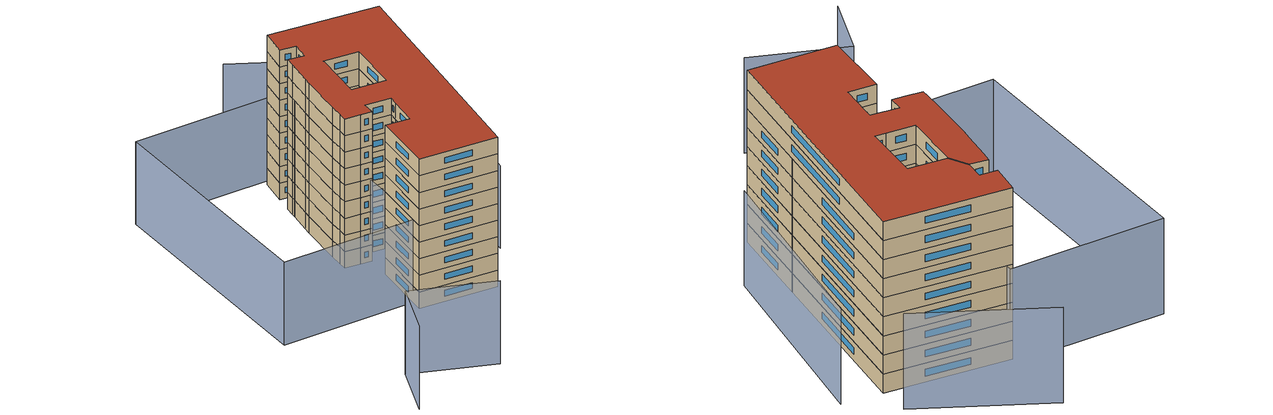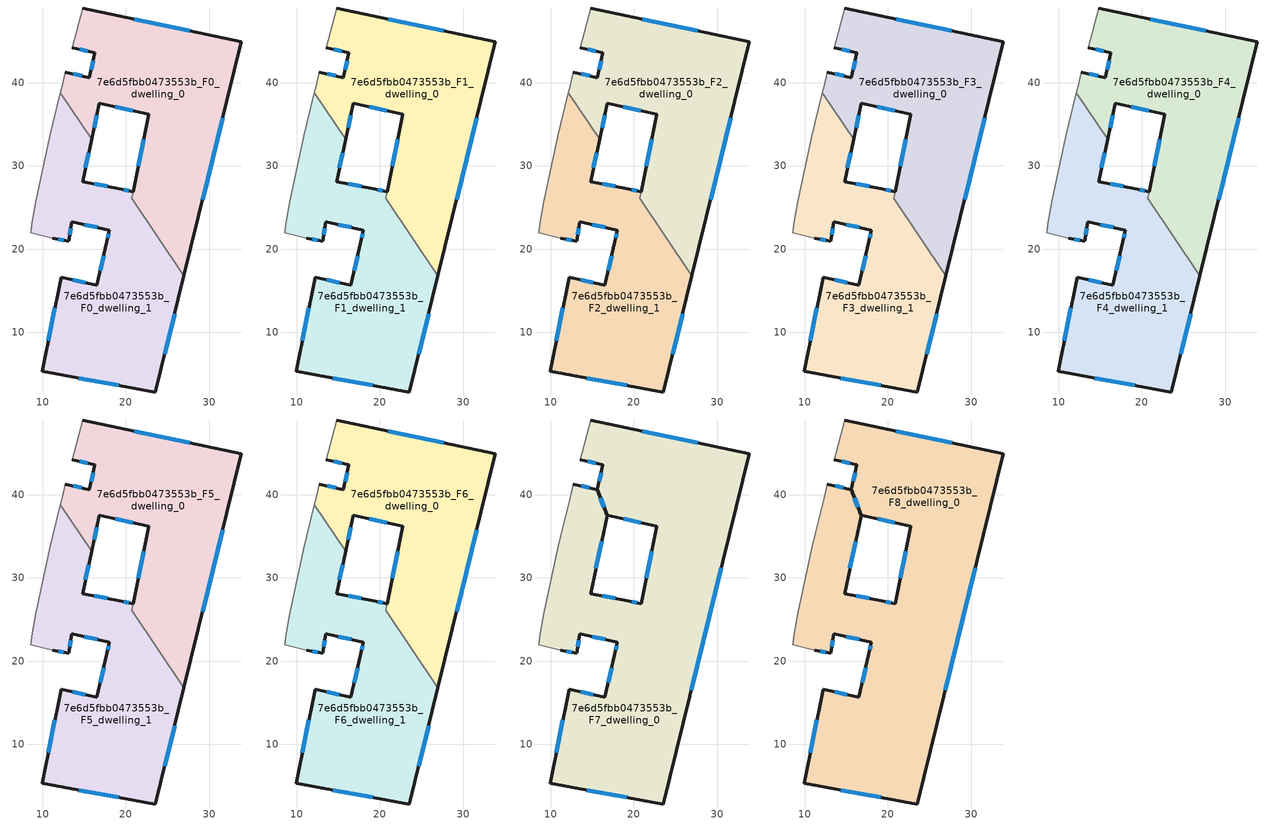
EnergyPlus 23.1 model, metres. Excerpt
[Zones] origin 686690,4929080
7e6d5fbb0473553b_F0_dwelling_0
 floor ground (EU_floor_Construction): 33.89,44.89 26.98,16.81 20.7,26.09 22.78,36.22 16.81,37.5 15.89,33.2 12.13,38.77 12.34,39.65 12.73,41.26 15.62,40.57 16.3,43.59 13.58,44.21 14.85,48.96 z0
 wall outside (EU_wall_Construction): 15.89,33.2 16.81,37.5 22.78,36.22 20.87,26.91 / 13.58,44.21 16.3,43.59 15.62,40.57 12.73,41.26 / 26.98,16.81 33.89,44.89 14.85,48.96 z0:3
 wall adiabatic (EU_wall_Construction): 12.73,41.26 12.34,39.65 12.13,38.77 / 14.85,48.96 13.58,44.21 z0:3
 wall to 7e6d5fbb0473553b_F0_dwelling_1 (EU_wall_Construction): 20.87,26.91 20.7,26.09 26.98,16.81 / 12.13,38.77 15.89,33.2 z0:3
 window (EU_Window_Construction): 18.76,37.09 20.84,36.64 / 16.19,34.6 16.51,36.1 / 14.68,40.8 13.67,41.04 / 16.08,42.61 15.85,41.56 / 14.47,44.01 15.42,43.79 / 27.7,46.22 21.05,47.64 / 29.23,25.94 31.65,35.76 / 22.16,33.2 21.49,29.94 z0.98:2.02
7e6d5fbb0473553b_F0_dwelling_1
 floor ground (EU_floor_Construction): 15.89,33.2 14.8,28.12 19.22,27.25 20.87,26.91 20.7,26.09 26.98,16.81 23.54,2.84 9.96,5.33 12.23,16.6 16.54,15.68 17.72,20.89 18.03,22.28 13.53,23.26 13.14,20.95 11.24,21.33 8.56,21.95 8.79,23.37 9.17,25.69 10.85,33.58 11.21,35.03 12.13,38.77 z0
 wall outside (EU_wall_Construction): 20.87,26.91 19.22,27.25 14.8,28.12 15.89,33.2 / 11.24,21.33 13.14,20.95 13.53,23.26 18.03,22.28 17.72,20.89 16.54,15.68 12.23,16.6 9.96,5.33 23.54,2.84 26.98,16.81 z0:3
 wall adiabatic (EU_wall_Construction): 12.13,38.77 11.21,35.03 10.85,33.58 9.17,25.69 8.79,23.37 8.56,21.95 11.24,21.33 z0:3
 window (EU_Window_Construction): 15.16,29.78 15.54,31.55 / 17.79,27.54 16.24,27.84 / 20.34,27.02 19.76,27.14 / 24.66,7.39 25.86,12.27 / 14.38,4.52 19.13,3.65 / 11.5,12.94 10.7,9 / 15.14,15.98 13.64,16.3 / 17.34,19.2 16.93,17.38 / 17.93,21.83 17.82,21.35 / 15,22.95 16.57,22.6 / 13.27,21.71 13.41,22.51 / 11.86,21.21 12.53,21.08 z0.98:2.02
7e6d5fbb0473553b_F1_dwelling_0
 floor to 7e6d5fbb0473553b_F0_dwelling_0 (EU_floor_Construction): 33.89,44.89 26.98,16.81 20.7,26.09 22.78,36.22 16.81,37.5 15.89,33.2 12.13,38.77 12.34,39.65 12.73,41.26 15.62,40.57 16.3,43.59 13.58,44.21 14.85,48.96 z3
 wall outside (EU_wall_Construction): 15.89,33.2 16.81,37.5 22.78,36.22 20.87,26.91 / 13.58,44.21 16.3,43.59 15.62,40.57 12.73,41.26 / 26.98,16.81 33.89,44.89 14.85,48.96 z3:6
 wall adiabatic (EU_wall_Construction): 12.73,41.26 12.34,39.65 12.13,38.77 / 14.85,48.96 13.58,44.21 z3:6
 wall to 7e6d5fbb0473553b_F1_dwelling_1 (EU_wall_Construction): 20.87,26.91 20.7,26.09 26.98,16.81 / 12.13,38.77 15.89,33.2 z3:6
 window (EU_Window_Construction): 18.76,37.09 20.84,36.64 / 16.19,34.6 16.51,36.1 / 14.68,40.8 13.67,41.04 / 16.08,42.61 15.85,41.56 / 14.47,44.01 15.42,43.79 / 27.7,46.22 21.05,47.64 / 29.23,25.94 31.65,35.76 / 22.16,33.2 21.49,29.94 z3.98:5.02
7e6d5fbb0473553b_F1_dwelling_1
 floor to 7e6d5fbb0473553b_F0_dwelling_1 (EU_floor_Construction): 15.89,33.2 14.8,28.12 19.22,27.25 20.87,26.91 20.7,26.09 26.98,16.81 23.54,2.84 9.96,5.33 12.23,16.6 16.54,15.68 17.72,20.89 18.03,22.28 13.53,23.26 13.14,20.95 11.24,21.33 8.56,21.95 8.79,23.37 9.17,25.69 10.85,33.58 11.21,35.03 12.13,38.77 z3
 wall outside (EU_wall_Construction): 20.87,26.91 19.22,27.25 14.8,28.12 15.89,33.2 / 11.24,21.33 13.14,20.95 13.53,23.26 18.03,22.28 17.72,20.89 16.54,15.68 12.23,16.6 9.96,5.33 23.54,2.84 26.98,16.81 z3:6
 wall adiabatic (EU_wall_Construction): 12.13,38.77 11.21,35.03 10.85,33.58 9.17,25.69 8.79,23.37 8.56,21.95 11.24,21.33 z3:6
 window (EU_Window_Construction): 15.16,29.78 15.54,31.55 / 17.79,27.54 16.24,27.84 / 20.34,27.02 19.76,27.14 / 24.66,7.39 25.86,12.27 / 14.38,4.52 19.13,3.65 / 11.5,12.94 10.7,9 / 15.14,15.98 13.64,16.3 / 17.34,19.2 16.93,17.38 / 17.93,21.83 17.82,21.35 / 15,22.95 16.57,22.6 / 13.27,21.71 13.41,22.51 / 11.86,21.21 12.53,21.08 z3.98:5.02
7e6d5fbb0473553b_F2_dwelling_0
 floor to 7e6d5fbb0473553b_F1_dwelling_0 (EU_floor_Construction): 33.89,44.89 26.98,16.81 20.7,26.09 22.78,36.22 16.81,37.5 15.89,33.2 12.13,38.77 12.34,39.65 12.73,41.26 15.62,40.57 16.3,43.59 13.58,44.21 14.85,48.96 z6
 wall outside (EU_wall_Construction): 15.89,33.2 16.81,37.5 22.78,36.22 20.87,26.91 / 13.58,44.21 16.3,43.59 15.62,40.57 12.73,41.26 / 26.98,16.81 33.89,44.89 14.85,48.96 z6:9
 wall adiabatic (EU_wall_Construction): 12.73,41.26 12.34,39.65 12.13,38.77 / 14.85,48.96 13.58,44.21 z6:9
 wall to 7e6d5fbb0473553b_F2_dwelling_1 (EU_wall_Construction): 20.87,26.91 20.7,26.09 26.98,16.81 / 12.13,38.77 15.89,33.2 z6:9
 window (EU_Window_Construction): 18.76,37.09 20.84,36.64 / 16.19,34.6 16.51,36.1 / 14.68,40.8 13.67,41.04 / 16.08,42.61 15.85,41.56 / 14.47,44.01 15.42,43.79 / 27.7,46.22 21.05,47.64 / 29.23,25.94 31.65,35.76 / 22.16,33.2 21.49,29.94 z6.98:8.02
7e6d5fbb0473553b_F2_dwelling_1
 floor to 7e6d5fbb0473553b_F1_dwelling_1 (EU_floor_Construction): 15.89,33.2 14.8,28.12 19.22,27.25 20.87,26.91 20.7,26.09 26.98,16.81 23.54,2.84 9.96,5.33 12.23,16.6 16.54,15.68 17.72,20.89 18.03,22.28 13.53,23.26 13.14,20.95 11.24,21.33 8.56,21.95 8.79,23.37 9.17,25.69 10.85,33.58 11.21,35.03 12.13,38.77 z6
 wall outside (EU_wall_Construction): 20.87,26.91 19.22,27.25 14.8,28.12 15.89,33.2 / 11.24,21.33 13.14,20.95 13.53,23.26 18.03,22.28 17.72,20.89 16.54,15.68 12.23,16.6 9.96,5.33 23.54,2.84 26.98,16.81 z6:9
 wall adiabatic (EU_wall_Construction): 12.13,38.77 11.21,35.03 10.85,33.58 9.17,25.69 8.79,23.37 8.56,21.95 11.24,21.33 z6:9
 window (EU_Window_Construction): 15.16,29.78 15.54,31.55 / 17.79,27.54 16.24,27.84 / 20.34,27.02 19.76,27.14 / 24.66,7.39 25.86,12.27 / 14.38,4.52 19.13,3.65 / 11.5,12.94 10.7,9 / 15.14,15.98 13.64,16.3 / 17.34,19.2 16.93,17.38 / 17.93,21.83 17.82,21.35 / 15,22.95 16.57,22.6 / 13.27,21.71 13.41,22.51 / 11.86,21.21 12.53,21.08 z6.98:8.02
7e6d5fbb0473553b_F3_dwelling_0
 floor to 7e6d5fbb0473553b_F2_dwelling_0 (EU_floor_Construction): 33.89,44.89 26.98,16.81 20.7,26.09 22.78,36.22 16.81,37.5 15.89,33.2 12.13,38.77 12.34,39.65 12.73,41.26 15.62,40.57 16.3,43.59 13.58,44.21 14.85,48.96 z9
 wall outside (EU_wall_Construction): 15.89,33.2 16.81,37.5 22.78,36.22 20.87,26.91 / 13.58,44.21 16.3,43.59 15.62,40.57 12.73,41.26 / 26.98,16.81 33.89,44.89 14.85,48.96 z9:12
 wall adiabatic (EU_wall_Construction): 12.73,41.26 12.34,39.65 12.13,38.77 / 14.85,48.96 13.58,44.21 z9:12
 wall to 7e6d5fbb0473553b_F3_dwelling_1 (EU_wall_Construction): 20.87,26.91 20.7,26.09 26.98,16.81 / 12.13,38.77 15.89,33.2 z9:12
 window (EU_Window_Construction): 18.76,37.09 20.84,36.64 / 16.19,34.6 16.51,36.1 / 14.68,40.8 13.67,41.04 / 16.08,42.61 15.85,41.56 / 14.47,44.01 15.42,43.79 / 27.7,46.22 21.05,47.64 / 29.23,25.94 31.65,35.76 / 22.16,33.2 21.49,29.94 z9.98:11.02
7e6d5fbb0473553b_F3_dwelling_1
 floor to 7e6d5fbb0473553b_F2_dwelling_1 (EU_floor_Construction): 15.89,33.2 14.8,28.12 19.22,27.25 20.87,26.91 20.7,26.09 26.98,16.81 23.54,2.84 9.96,5.33 12.23,16.6 16.54,15.68 17.72,20.89 18.03,22.28 13.53,23.26 13.14,20.95 11.24,21.33 8.56,21.95 8.79,23.37 9.17,25.69 10.85,33.58 11.21,35.03 12.13,38.77 z9
 wall outside (EU_wall_Construction): 20.87,26.91 19.22,27.25 14.8,28.12 15.89,33.2 / 11.24,21.33 13.14,20.95 13.53,23.26 18.03,22.28 17.72,20.89 16.54,15.68 12.23,16.6 9.96,5.33 23.54,2.84 26.98,16.81 z9:12
 wall adiabatic (EU_wall_Construction): 12.13,38.77 11.21,35.03 10.85,33.58 9.17,25.69 8.79,23.37 8.56,21.95 11.24,21.33 z9:12
 window (EU_Window_Construction): 15.16,29.78 15.54,31.55 / 17.79,27.54 16.24,27.84 / 20.34,27.02 19.76,27.14 / 24.66,7.39 25.86,12.27 / 14.38,4.52 19.13,3.65 / 11.5,12.94 10.7,9 / 15.14,15.98 13.64,16.3 / 17.34,19.2 16.93,17.38 / 17.93,21.83 17.82,21.35 / 15,22.95 16.57,22.6 / 13.27,21.71 13.41,22.51 / 11.86,21.21 12.53,21.08 z9.98:11.02
7e6d5fbb0473553b_F4_dwelling_0
 floor to 7e6d5fbb0473553b_F3_dwelling_0 (EU_floor_Construction): 33.89,44.89 26.98,16.81 20.7,26.09 22.78,36.22 16.81,37.5 15.89,33.2 12.13,38.77 12.34,39.65 12.73,41.26 15.62,40.57 16.3,43.59 13.58,44.21 14.85,48.96 z12
 wall outside (EU_wall_Construction): 15.89,33.2 16.81,37.5 22.78,36.22 20.87,26.91 / 13.58,44.21 16.3,43.59 15.62,40.57 12.73,41.26 / 26.98,16.81 33.89,44.89 14.85,48.96 z12:15
 wall adiabatic (EU_wall_Construction): 12.73,41.26 12.34,39.65 12.13,38.77 / 14.85,48.96 13.58,44.21 z12:15
 wall to 7e6d5fbb0473553b_F4_dwelling_1 (EU_wall_Construction): 20.87,26.91 20.7,26.09 26.98,16.81 / 12.13,38.77 15.89,33.2 z12:15
 window (EU_Window_Construction): 18.76,37.09 20.84,36.64 / 16.19,34.6 16.51,36.1 / 14.68,40.8 13.67,41.04 / 16.08,42.61 15.85,41.56 / 14.47,44.01 15.42,43.79 / 27.7,46.22 21.05,47.64 / 29.23,25.94 31.65,35.76 / 22.16,33.2 21.49,29.94 z12.98:14.02
7e6d5fbb0473553b_F4_dwelling_1
 floor to 7e6d5fbb0473553b_F3_dwelling_1 (EU_floor_Construction): 15.89,33.2 14.8,28.12 19.22,27.25 20.87,26.91 20.7,26.09 26.98,16.81 23.54,2.84 9.96,5.33 12.23,16.6 16.54,15.68 17.72,20.89 18.03,22.28 13.53,23.26 13.14,20.95 11.24,21.33 8.56,21.95 8.79,23.37 9.17,25.69 10.85,33.58 11.21,35.03 12.13,38.77 z12
 wall outside (EU_wall_Construction): 20.87,26.91 19.22,27.25 14.8,28.12 15.89,33.2 / 11.24,21.33 13.14,20.95 13.53,23.26 18.03,22.28 17.72,20.89 16.54,15.68 12.23,16.6 9.96,5.33 23.54,2.84 26.98,16.81 z12:15
 wall adiabatic (EU_wall_Construction): 12.13,38.77 11.21,35.03 10.85,33.58 9.17,25.69 8.79,23.37 8.56,21.95 11.24,21.33 z12:15
 window (EU_Window_Construction): 15.16,29.78 15.54,31.55 / 17.79,27.54 16.24,27.84 / 20.34,27.02 19.76,27.14 / 24.66,7.39 25.86,12.27 / 14.38,4.52 19.13,3.65 / 11.5,12.94 10.7,9 / 15.14,15.98 13.64,16.3 / 17.34,19.2 16.93,17.38 / 17.93,21.83 17.82,21.35 / 15,22.95 16.57,22.6 / 13.27,21.71 13.41,22.51 / 11.86,21.21 12.53,21.08 z12.98:14.02
7e6d5fbb0473553b_F5_dwelling_0
 floor to 7e6d5fbb0473553b_F4_dwelling_0 (EU_floor_Construction): 33.89,44.89 26.98,16.81 20.7,26.09 22.78,36.22 16.81,37.5 15.89,33.2 12.13,38.77 12.34,39.65 12.73,41.26 15.62,40.57 16.3,43.59 13.58,44.21 14.85,48.96 z15
 wall outside (EU_wall_Construction): 15.89,33.2 16.81,37.5 22.78,36.22 20.87,26.91 / 13.58,44.21 16.3,43.59 15.62,40.57 12.73,41.26 / 26.98,16.81 33.89,44.89 14.85,48.96 z15:18
 wall adiabatic (EU_wall_Construction): 12.73,41.26 12.34,39.65 12.13,38.77 / 14.85,48.96 13.58,44.21 z15:18
 wall to 7e6d5fbb0473553b_F5_dwelling_1 (EU_wall_Construction): 20.87,26.91 20.7,26.09 26.98,16.81 / 12.13,38.77 15.89,33.2 z15:18
 window (EU_Window_Construction): 18.76,37.09 20.84,36.64 / 16.19,34.6 16.51,36.1 / 14.68,40.8 13.67,41.04 / 16.08,42.61 15.85,41.56 / 14.47,44.01 15.42,43.79 / 27.7,46.22 21.05,47.64 / 29.23,25.94 31.65,35.76 / 22.16,33.2 21.49,29.94 z15.98:17.02
7e6d5fbb0473553b_F5_dwelling_1
 floor to 7e6d5fbb0473553b_F4_dwelling_1 (EU_floor_Construction): 15.89,33.2 14.8,28.12 19.22,27.25 20.87,26.91 20.7,26.09 26.98,16.81 23.54,2.84 9.96,5.33 12.23,16.6 16.54,15.68 17.72,20.89 18.03,22.28 13.53,23.26 13.14,20.95 11.24,21.33 8.56,21.95 8.79,23.37 9.17,25.69 10.85,33.58 11.21,35.03 12.13,38.77 z15
 wall outside (EU_wall_Construction): 20.87,26.91 19.22,27.25 14.8,28.12 15.89,33.2 / 11.24,21.33 13.14,20.95 13.53,23.26 18.03,22.28 17.72,20.89 16.54,15.68 12.23,16.6 9.96,5.33 23.54,2.84 26.98,16.81 z15:18
 wall adiabatic (EU_wall_Construction): 12.13,38.77 11.21,35.03 10.85,33.58 9.17,25.69 8.79,23.37 8.56,21.95 11.24,21.33 z15:18
 window (EU_Window_Construction): 15.16,29.78 15.54,31.55 / 17.79,27.54 16.24,27.84 / 20.34,27.02 19.76,27.14 / 24.66,7.39 25.86,12.27 / 14.38,4.52 19.13,3.65 / 11.5,12.94 10.7,9 / 15.14,15.98 13.64,16.3 / 17.34,19.2 16.93,17.38 / 17.93,21.83 17.82,21.35 / 15,22.95 16.57,22.6 / 13.27,21.71 13.41,22.51 / 11.86,21.21 12.53,21.08 z15.98:17.02
7e6d5fbb0473553b_F6_dwelling_0
 floor to 7e6d5fbb0473553b_F5_dwelling_0 (EU_floor_Construction): 33.89,44.89 26.98,16.81 20.7,26.09 22.78,36.22 16.81,37.5 15.89,33.2 12.13,38.77 12.34,39.65 12.73,41.26 15.62,40.57 16.3,43.59 13.58,44.21 14.85,48.96 z18
 wall outside (EU_wall_Construction): 15.89,33.2 16.81,37.5 22.78,36.22 20.87,26.91 / 13.58,44.21 16.3,43.59 15.62,40.57 12.73,41.26 / 26.98,16.81 33.89,44.89 14.85,48.96 z18:21
 wall adiabatic (EU_wall_Construction): 12.73,41.26 12.34,39.65 12.13,38.77 / 14.85,48.96 13.58,44.21 z18:21
 wall to 7e6d5fbb0473553b_F6_dwelling_1 (EU_wall_Construction): 20.87,26.91 20.7,26.09 26.98,16.81 / 12.13,38.77 15.89,33.2 z18:21
 window (EU_Window_Construction): 18.76,37.09 20.84,36.64 / 16.19,34.6 16.51,36.1 / 14.68,40.8 13.67,41.04 / 16.08,42.61 15.85,41.56 / 14.47,44.01 15.42,43.79 / 27.7,46.22 21.05,47.64 / 29.23,25.94 31.65,35.76 / 22.16,33.2 21.49,29.94 z18.98:20.02
 roof outside (EU_roof_Construction): 16.8,37.44 16.81,37.5 16.83,37.5 15.63,40.62 15.62,40.57 15.6,40.58 z21
7e6d5fbb0473553b_F6_dwelling_1
 floor to 7e6d5fbb0473553b_F5_dwelling_1 (EU_floor_Construction): 15.89,33.2 14.8,28.12 19.22,27.25 20.87,26.91 20.7,26.09 26.98,16.81 23.54,2.84 9.96,5.33 12.23,16.6 16.54,15.68 17.72,20.89 18.03,22.28 13.53,23.26 13.14,20.95 11.24,21.33 8.56,21.95 8.79,23.37 9.17,25.69 10.85,33.58 11.21,35.03 12.13,38.77 z18
 wall outside (EU_wall_Construction): 20.87,26.91 19.22,27.25 14.8,28.12 15.89,33.2 / 11.24,21.33 13.14,20.95 13.53,23.26 18.03,22.28 17.72,20.89 16.54,15.68 12.23,16.6 9.96,5.33 23.54,2.84 26.98,16.81 z18:21
 wall adiabatic (EU_wall_Construction): 12.13,38.77 11.21,35.03 10.85,33.58 9.17,25.69 8.79,23.37 8.56,21.95 11.24,21.33 z18:21
 window (EU_Window_Construction): 15.16,29.78 15.54,31.55 / 17.79,27.54 16.24,27.84 / 20.34,27.02 19.76,27.14 / 24.66,7.39 25.86,12.27 / 14.38,4.52 19.13,3.65 / 11.5,12.94 10.7,9 / 15.14,15.98 13.64,16.3 / 17.34,19.2 16.93,17.38 / 17.93,21.83 17.82,21.35 / 15,22.95 16.57,22.6 / 13.27,21.71 13.41,22.51 / 11.86,21.21 12.53,21.08 z18.98:20.02
7e6d5fbb0473553b_F7_dwelling_0
 floor to 7e6d5fbb0473553b_F6_dwelling_0 (EU_floor_Construction): 33.89,44.89 26.98,16.81 20.7,26.09 22.78,36.22 16.83,37.5 15.63,40.62 16.3,43.59 13.58,44.21 14.85,48.96 z21; 15.6,40.58 16.8,37.44 15.89,33.2 12.13,38.77 12.34,39.65 12.73,41.26 z21
 floor to 7e6d5fbb0473553b_F6_dwelling_1 (EU_floor_Construction): 15.89,33.2 14.8,28.12 19.22,27.25 20.87,26.91 20.7,26.09 26.98,16.81 23.54,2.84 9.96,5.33 12.23,16.6 16.54,15.68 17.72,20.89 18.03,22.28 13.53,23.26 13.14,20.95 11.24,21.33 8.56,21.95 8.79,23.37 9.17,25.69 10.85,33.58 11.21,35.03 12.13,38.77 z21
 wall outside (EU_wall_Construction): 11.24,21.33 13.14,20.95 13.53,23.26 18.03,22.28 17.72,20.89 16.54,15.68 12.23,16.6 9.96,5.33 23.54,2.84 33.89,44.89 14.85,48.96 / 16.83,37.5 22.78,36.22 20.87,26.91 19.22,27.25 14.8,28.12 16.8,37.44 15.59,40.58 12.73,41.26 / 16.83,37.5 15.63,40.62 / 13.58,44.21 16.3,43.59 15.63,40.62 z21:24
 wall adiabatic (EU_wall_Construction): 12.73,41.26 12.34,39.65 11.21,35.03 10.85,33.58 9.17,25.69 8.79,23.37 8.56,21.95 11.24,21.33 / 14.85,48.96 13.58,44.21 z21:24
 window (EU_Window_Construction): 11.86,21.21 12.53,21.08 / 14.66,40.8 13.66,41.04 / 16.41,38.46 15.99,39.56 / 15.45,31.15 16.15,34.41 / 17.79,27.54 16.24,27.84 / 20.34,27.02 19.76,27.14 / 22.16,33.2 21.49,29.94 / 18.77,37.08 20.85,36.64 / 16.44,38.51 16.02,39.6 / 16.09,42.63 15.85,41.58 / 14.47,44.01 15.42,43.79 / 27.7,46.22 21.05,47.64 / 26.91,16.52 30.53,31.22 / 14.38,4.52 19.13,3.65 / 11.5,12.94 10.7,9 / 15.14,15.98 13.64,16.3 / 17.34,19.2 16.93,17.38 / 17.93,21.83 17.82,21.35 / 15,22.95 16.57,22.6 / 13.27,21.71 13.41,22.51 z21.98:23.02
7e6d5fbb0473553b_F8_dwelling_0
 floor to 7e6d5fbb0473553b_F7_dwelling_0 (EU_floor_Construction): 33.89,44.89 23.54,2.84 9.96,5.33 12.23,16.6 16.54,15.68 17.72,20.89 18.03,22.28 13.53,23.26 13.14,20.95 11.24,21.33 8.56,21.95 8.79,23.37 9.17,25.69 10.85,33.58 11.21,35.03 12.34,39.65 12.73,41.26 15.59,40.58 16.8,37.44 14.8,28.12 19.22,27.25 20.87,26.91 22.78,36.22 16.83,37.5 15.63,40.62 16.3,43.59 13.58,44.21 14.85,48.96 z24
 wall outside (EU_wall_Construction): 11.24,21.33 13.14,20.95 13.53,23.26 18.03,22.28 17.72,20.89 16.54,15.68 12.23,16.6 9.96,5.33 23.54,2.84 33.89,44.89 14.85,48.96 / 16.83,37.5 22.78,36.22 20.87,26.91 19.22,27.25 14.8,28.12 16.8,37.44 15.59,40.58 12.73,41.26 / 16.83,37.5 15.63,40.62 / 13.58,44.21 16.3,43.59 15.63,40.62 z24:27
 wall adiabatic (EU_wall_Construction): 12.73,41.26 12.34,39.65 11.21,35.03 10.85,33.58 9.17,25.69 8.79,23.37 8.56,21.95 11.24,21.33 / 14.85,48.96 13.58,44.21 z24:27
 window (EU_Window_Construction): 11.86,21.21 12.53,21.08 / 14.66,40.8 13.66,41.04 / 16.41,38.46 15.99,39.56 / 15.45,31.15 16.15,34.41 / 17.79,27.54 16.24,27.84 / 20.34,27.02 19.76,27.14 / 22.16,33.2 21.49,29.94 / 18.77,37.08 20.85,36.64 / 16.44,38.51 16.02,39.6 / 16.09,42.63 15.85,41.58 / 14.47,44.01 15.42,43.79 / 27.7,46.22 21.05,47.64 / 26.91,16.52 30.53,31.22 / 14.38,4.52 19.13,3.65 / 11.5,12.94 10.7,9 / 15.14,15.98 13.64,16.3 / 17.34,19.2 16.93,17.38 / 17.93,21.83 17.82,21.35 / 15,22.95 16.57,22.6 / 13.27,21.71 13.41,22.51 z24.98:26.02
 roof outside (EU_roof_Construction): 23.54,2.84 33.89,44.89 14.85,48.96 13.58,44.21 16.3,43.59 15.63,40.62 16.83,37.5 22.78,36.22 20.87,26.91 19.22,27.25 14.8,28.12 16.8,37.44 15.59,40.58 12.73,41.26 12.34,39.65 11.21,35.03 10.85,33.58 9.17,25.69 8.79,23.37 8.56,21.95 11.24,21.33 13.14,20.95 13.53,23.26 18.03,22.28 17.72,20.89 16.54,15.68 12.23,16.6 9.96,5.33 z27
shading: 34.33,49.8 16.61,61.98 / -8.88,-17.99 -4.03,-8.52 / -4.03,-8.52 9.38,-15.38 / 30.99,11.46 40.13,43.52 / -8.46,52.46 15.92,49.75 / 15.92,49.75 11.2,7.28 / 11.2,7.28 -13.18,9.99 / -13.18,9.99 -8.46,52.46 z0:15
[Building]
EU S2 Campaign: North Axis=0; Terrain=City; Solar Distribution=FullExterior
[Site:Location]
Bologna: Latitude=44.5; Longitude=11.25; Time Zone=1; Elevation=37
[SizingPeriod:WeatherFileDays]
AnnualSizingPeriod: Begin Month=1; Begin Day of Month=1; End Month=12; End Day of Month=31; Day of Week for Start Day=Monday; Use Weather File Daylight Saving Period=No; Use Weather File Rain and Snow Indicators=No
[MATERIAL]
EU_InternalMass_Material: Roughness=MediumRough; Thickness=0.1; Conductivity=1; Density=1800; Specific Heat=900; Thermal Absorptance=0.9; Solar Absorptance=0.7; Visible Absorptance=0.7
[MATERIAL:NOMASS] Roughness=MediumRough; Thermal Absorptance=0.9; Solar Absorptance=0.7; Visible Absorptance=0.7
Name | Thermal Resistance
EU_wall_NoMass | 0.905828
EU_roof_NoMass | 0.37593
EU_floor_NoMass | 0.67114
[WINDOWMATERIAL:SIMPLEGLAZINGSYSTEM]
EU_Window_SimpleGlazing: UFactor=4.52486; Solar Heat Gain Coefficient=0.85; Visible Transmittance=0.85
[CONSTRUCTION]
EU_wall_Construction: EU_wall_NoMass
EU_roof_Construction: EU_roof_NoMass
EU_floor_Construction: EU_floor_NoMass
EU_InternalMass_Construction: EU_InternalMass_Material
EU_Window_Construction: EU_Window_SimpleGlazing
[ZONE] Type=1; Multiplier=1; Ceiling Height=autocalculate; Floor Area=autocalculate; Part of Total Floor Area=Yes
Name | Volume
7e6d5fbb0473553b_F0_dwelling_0 | 999.469
7e6d5fbb0473553b_F1_dwelling_0; 7e6d5fbb0473553b_F2_dwelling_0; 7e6d5fbb0473553b_F3_dwelling_0; 7e6d5fbb0473553b_F4_dwelling_0; 7e6d5fbb0473553b_F5_dwelling_0; 7e6d5fbb0473553b_F6_dwelling_0 | 999.471
7e6d5fbb0473553b_F7_dwelling_0 | 2000.59
7e6d5fbb0473553b_F8_dwelling_0 | 2000.6
7e6d5fbb0473553b_F0_dwelling_1; 7e6d5fbb0473553b_F1_dwelling_1; 7e6d5fbb0473553b_F2_dwelling_1; 7e6d5fbb0473553b_F3_dwelling_1; 7e6d5fbb0473553b_F4_dwelling_1; 7e6d5fbb0473553b_F5_dwelling_1; 7e6d5fbb0473553b_F6_dwelling_1 | 1001.62
[INTERNALMASS] Construction=EU_InternalMass_Construction
Name | Zone or ZoneList | Surface Area
7e6d5fbb0473553b_F0_dwelling_0_EU_InternalMass | 7e6d5fbb0473553b_F0_dwelling_0 | 333.152
7e6d5fbb0473553b_F0_dwelling_1_EU_InternalMass | 7e6d5fbb0473553b_F0_dwelling_1 | 333.874
7e6d5fbb0473553b_F1_dwelling_0_EU_InternalMass | 7e6d5fbb0473553b_F1_dwelling_0 | 333.152
7e6d5fbb0473553b_F1_dwelling_1_EU_InternalMass | 7e6d5fbb0473553b_F1_dwelling_1 | 333.874
7e6d5fbb0473553b_F2_dwelling_0_EU_InternalMass | 7e6d5fbb0473553b_F2_dwelling_0 | 333.152
7e6d5fbb0473553b_F2_dwelling_1_EU_InternalMass | 7e6d5fbb0473553b_F2_dwelling_1 | 333.874
7e6d5fbb0473553b_F3_dwelling_0_EU_InternalMass | 7e6d5fbb0473553b_F3_dwelling_0 | 333.152
7e6d5fbb0473553b_F3_dwelling_1_EU_InternalMass | 7e6d5fbb0473553b_F3_dwelling_1 | 333.874
7e6d5fbb0473553b_F4_dwelling_0_EU_InternalMass | 7e6d5fbb0473553b_F4_dwelling_0 | 333.152
7e6d5fbb0473553b_F4_dwelling_1_EU_InternalMass | 7e6d5fbb0473553b_F4_dwelling_1 | 333.874
7e6d5fbb0473553b_F5_dwelling_0_EU_InternalMass | 7e6d5fbb0473553b_F5_dwelling_0 | 333.152
7e6d5fbb0473553b_F5_dwelling_1_EU_InternalMass | 7e6d5fbb0473553b_F5_dwelling_1 | 333.874
7e6d5fbb0473553b_F6_dwelling_0_EU_InternalMass | 7e6d5fbb0473553b_F6_dwelling_0 | 333.152
7e6d5fbb0473553b_F6_dwelling_1_EU_InternalMass | 7e6d5fbb0473553b_F6_dwelling_1 | 333.874
7e6d5fbb0473553b_F7_dwelling_0_EU_InternalMass | 7e6d5fbb0473553b_F7_dwelling_0 | 666.863
7e6d5fbb0473553b_F8_dwelling_0_EU_InternalMass | 7e6d5fbb0473553b_F8_dwelling_0 | 666.863
[OTHEREQUIPMENT] Fuel Type=Electricity; Design Level Calculation Method=Watts/Area; Power per Zone Floor Area=1; Fraction Latent=0; Fraction Radiant=0; Fraction Lost=0; Carbon Dioxide Generation Rate=0; EndUse Subcategory=EU_Step8_InternalGains
Name | Zone or ZoneList or Space or SpaceList | Schedule
EU_Step8_InternalGain_7e6d5fbb0473553b_F0_dwelling_0_f000 | 7e6d5fbb0473553b_F0_dwelling_0 | EU_Step8_GainSchedule_7e6d5fbb0473553b_F0_dwelling_0_f000
EU_Step8_InternalGain_7e6d5fbb0473553b_F0_dwelling_1_f000 | 7e6d5fbb0473553b_F0_dwelling_1 | EU_Step8_GainSchedule_7e6d5fbb0473553b_F0_dwelling_1_f000
EU_Step8_InternalGain_7e6d5fbb0473553b_F1_dwelling_0_f000 | 7e6d5fbb0473553b_F1_dwelling_0 | EU_Step8_GainSchedule_7e6d5fbb0473553b_F1_dwelling_0_f000
EU_Step8_InternalGain_7e6d5fbb0473553b_F1_dwelling_1_f000 | 7e6d5fbb0473553b_F1_dwelling_1 | EU_Step8_GainSchedule_7e6d5fbb0473553b_F1_dwelling_1_f000
EU_Step8_InternalGain_7e6d5fbb0473553b_F2_dwelling_0_f000 | 7e6d5fbb0473553b_F2_dwelling_0 | EU_Step8_GainSchedule_7e6d5fbb0473553b_F2_dwelling_0_f000
EU_Step8_InternalGain_7e6d5fbb0473553b_F2_dwelling_1_f000 | 7e6d5fbb0473553b_F2_dwelling_1 | EU_Step8_GainSchedule_7e6d5fbb0473553b_F2_dwelling_1_f000
EU_Step8_InternalGain_7e6d5fbb0473553b_F3_dwelling_0_f000 | 7e6d5fbb0473553b_F3_dwelling_0 | EU_Step8_GainSchedule_7e6d5fbb0473553b_F3_dwelling_0_f000
EU_Step8_InternalGain_7e6d5fbb0473553b_F3_dwelling_1_f000 | 7e6d5fbb0473553b_F3_dwelling_1 | EU_Step8_GainSchedule_7e6d5fbb0473553b_F3_dwelling_1_f000
EU_Step8_InternalGain_7e6d5fbb0473553b_F4_dwelling_0_f000 | 7e6d5fbb0473553b_F4_dwelling_0 | EU_Step8_GainSchedule_7e6d5fbb0473553b_F4_dwelling_0_f000
EU_Step8_InternalGain_7e6d5fbb0473553b_F4_dwelling_1_f000 | 7e6d5fbb0473553b_F4_dwelling_1 | EU_Step8_GainSchedule_7e6d5fbb0473553b_F4_dwelling_1_f000
EU_Step8_InternalGain_7e6d5fbb0473553b_F5_dwelling_0_f000 | 7e6d5fbb0473553b_F5_dwelling_0 | EU_Step8_GainSchedule_7e6d5fbb0473553b_F5_dwelling_0_f000
EU_Step8_InternalGain_7e6d5fbb0473553b_F5_dwelling_1_f000 | 7e6d5fbb0473553b_F5_dwelling_1 | EU_Step8_GainSchedule_7e6d5fbb0473553b_F5_dwelling_1_f000
EU_Step8_InternalGain_7e6d5fbb0473553b_F6_dwelling_0_f000 | 7e6d5fbb0473553b_F6_dwelling_0 | EU_Step8_GainSchedule_7e6d5fbb0473553b_F6_dwelling_0_f000
EU_Step8_InternalGain_7e6d5fbb0473553b_F6_dwelling_1_f000 | 7e6d5fbb0473553b_F6_dwelling_1 | EU_Step8_GainSchedule_7e6d5fbb0473553b_F6_dwelling_1_f000
EU_Step8_InternalGain_7e6d5fbb0473553b_F7_dwelling_0_f000 | 7e6d5fbb0473553b_F7_dwelling_0 | EU_Step8_GainSchedule_7e6d5fbb0473553b_F7_dwelling_0_f000
EU_Step8_InternalGain_7e6d5fbb0473553b_F8_dwelling_0_f000 | 7e6d5fbb0473553b_F8_dwelling_0 | EU_Step8_GainSchedule_7e6d5fbb0473553b_F8_dwelling_0_f000
[ZONEVENTILATION:DESIGNFLOWRATE] Schedule=EU_AlwaysOn; Design Flow Rate Calculation Method=AirChanges/Hour; Air Changes per Hour=0.73129; Ventilation Type=Natural; Fan Pressure Rise=0; Fan Total Efficiency=1; Constant Term Coefficient=1; Temperature Term Coefficient=0; Velocity Term Coefficient=0; Velocity Squared Term Coefficient=0; Minimum Indoor Temperature=-100; Maximum Indoor Temperature=100; Delta Temperature=-100; Minimum Outdoor Temperature=-100; Maximum Outdoor Temperature=100; Maximum Wind Speed=40
Name | Zone or ZoneList or Space or SpaceList
EU_ConstantAir_7e6d5fbb0473553b_F0_dwelling_0 | 7e6d5fbb0473553b_F0_dwelling_0
EU_ConstantAir_7e6d5fbb0473553b_F0_dwelling_1 | 7e6d5fbb0473553b_F0_dwelling_1
EU_ConstantAir_7e6d5fbb0473553b_F1_dwelling_0 | 7e6d5fbb0473553b_F1_dwelling_0
EU_ConstantAir_7e6d5fbb0473553b_F1_dwelling_1 | 7e6d5fbb0473553b_F1_dwelling_1
EU_ConstantAir_7e6d5fbb0473553b_F2_dwelling_0 | 7e6d5fbb0473553b_F2_dwelling_0
EU_ConstantAir_7e6d5fbb0473553b_F2_dwelling_1 | 7e6d5fbb0473553b_F2_dwelling_1
EU_ConstantAir_7e6d5fbb0473553b_F3_dwelling_0 | 7e6d5fbb0473553b_F3_dwelling_0
EU_ConstantAir_7e6d5fbb0473553b_F3_dwelling_1 | 7e6d5fbb0473553b_F3_dwelling_1
EU_ConstantAir_7e6d5fbb0473553b_F4_dwelling_0 | 7e6d5fbb0473553b_F4_dwelling_0
EU_ConstantAir_7e6d5fbb0473553b_F4_dwelling_1 | 7e6d5fbb0473553b_F4_dwelling_1
EU_ConstantAir_7e6d5fbb0473553b_F5_dwelling_0 | 7e6d5fbb0473553b_F5_dwelling_0
EU_ConstantAir_7e6d5fbb0473553b_F5_dwelling_1 | 7e6d5fbb0473553b_F5_dwelling_1
EU_ConstantAir_7e6d5fbb0473553b_F6_dwelling_0 | 7e6d5fbb0473553b_F6_dwelling_0
EU_ConstantAir_7e6d5fbb0473553b_F6_dwelling_1 | 7e6d5fbb0473553b_F6_dwelling_1
EU_ConstantAir_7e6d5fbb0473553b_F7_dwelling_0 | 7e6d5fbb0473553b_F7_dwelling_0
EU_ConstantAir_7e6d5fbb0473553b_F8_dwelling_0 | 7e6d5fbb0473553b_F8_dwelling_0
[HVACTEMPLATE:THERMOSTAT] Constant Heating Setpoint=20; Constant Cooling Setpoint=50
EU_HeatOnly_7e6d5fbb0473553b_F0_dwelling_0; EU_HeatOnly_7e6d5fbb0473553b_F0_dwelling_1; EU_HeatOnly_7e6d5fbb0473553b_F1_dwelling_0; EU_HeatOnly_7e6d5fbb0473553b_F1_dwelling_1; EU_HeatOnly_7e6d5fbb0473553b_F2_dwelling_0; EU_HeatOnly_7e6d5fbb0473553b_F2_dwelling_1; EU_HeatOnly_7e6d5fbb0473553b_F3_dwelling_0; EU_HeatOnly_7e6d5fbb0473553b_F3_dwelling_1; EU_HeatOnly_7e6d5fbb0473553b_F4_dwelling_0; EU_HeatOnly_7e6d5fbb0473553b_F4_dwelling_1; EU_HeatOnly_7e6d5fbb0473553b_F5_dwelling_0; EU_HeatOnly_7e6d5fbb0473553b_F5_dwelling_1; EU_HeatOnly_7e6d5fbb0473553b_F6_dwelling_0; EU_HeatOnly_7e6d5fbb0473553b_F6_dwelling_1; EU_HeatOnly_7e6d5fbb0473553b_F7_dwelling_0; EU_HeatOnly_7e6d5fbb0473553b_F8_dwelling_0
[HVACTEMPLATE:ZONE:IDEALLOADSAIRSYSTEM] System Availability Schedule=EU_AlwaysOn; Maximum Heating Supply Air Temperature=50; Minimum Cooling Supply Air Temperature=13; Maximum Heating Supply Air Humidity Ratio=0.0156; Minimum Cooling Supply Air Humidity Ratio=0.0077; Heating Limit=NoLimit; Cooling Limit=NoLimit; Heating Availability Schedule=EU_AlwaysOn; Cooling Availability Schedule=EU_CoolingOff; Dehumidification Control Type=ConstantSensibleHeatRatio; Cooling Sensible Heat Ratio=0.7; Dehumidification Setpoint=60; Humidification Control Type=None; Humidification Setpoint=30; Outdoor Air Method=None; Outdoor Air Flow Rate per Person=0.00944; Outdoor Air Flow Rate per Zone Floor Area=0; Outdoor Air Flow Rate per Zone=0; Demand Controlled Ventilation Type=None; Outdoor Air Economizer Type=NoEconomizer; Heat Recovery Type=None; Sensible Heat Recovery Effectiveness=0.7; Latent Heat Recovery Effectiveness=0.65
Name | Template Thermostat
7e6d5fbb0473553b_F0_dwelling_0 | EU_HeatOnly_7e6d5fbb0473553b_F0_dwelling_0
7e6d5fbb0473553b_F0_dwelling_1 | EU_HeatOnly_7e6d5fbb0473553b_F0_dwelling_1
7e6d5fbb0473553b_F1_dwelling_0 | EU_HeatOnly_7e6d5fbb0473553b_F1_dwelling_0
7e6d5fbb0473553b_F1_dwelling_1 | EU_HeatOnly_7e6d5fbb0473553b_F1_dwelling_1
7e6d5fbb0473553b_F2_dwelling_0 | EU_HeatOnly_7e6d5fbb0473553b_F2_dwelling_0
7e6d5fbb0473553b_F2_dwelling_1 | EU_HeatOnly_7e6d5fbb0473553b_F2_dwelling_1
7e6d5fbb0473553b_F3_dwelling_0 | EU_HeatOnly_7e6d5fbb0473553b_F3_dwelling_0
7e6d5fbb0473553b_F3_dwelling_1 | EU_HeatOnly_7e6d5fbb0473553b_F3_dwelling_1
7e6d5fbb0473553b_F4_dwelling_0 | EU_HeatOnly_7e6d5fbb0473553b_F4_dwelling_0
7e6d5fbb0473553b_F4_dwelling_1 | EU_HeatOnly_7e6d5fbb0473553b_F4_dwelling_1
7e6d5fbb0473553b_F5_dwelling_0 | EU_HeatOnly_7e6d5fbb0473553b_F5_dwelling_0
7e6d5fbb0473553b_F5_dwelling_1 | EU_HeatOnly_7e6d5fbb0473553b_F5_dwelling_1
7e6d5fbb0473553b_F6_dwelling_0 | EU_HeatOnly_7e6d5fbb0473553b_F6_dwelling_0
7e6d5fbb0473553b_F6_dwelling_1 | EU_HeatOnly_7e6d5fbb0473553b_F6_dwelling_1
7e6d5fbb0473553b_F7_dwelling_0 | EU_HeatOnly_7e6d5fbb0473553b_F7_dwelling_0
7e6d5fbb0473553b_F8_dwelling_0 | EU_HeatOnly_7e6d5fbb0473553b_F8_dwelling_0
[SIZING:ZONE] Zone Cooling Design Supply Air Temperature Input Method=SupplyAirTemperature; Zone Cooling Design Supply Air Temperature=13; Zone Heating Design Supply Air Temperature Input Method=SupplyAirTemperature; Zone Heating Design Supply Air Temperature=50; Zone Cooling Design Supply Air Humidity Ratio=0.008; Zone Heating Design Supply Air Humidity Ratio=0.008; Cooling Design Air Flow Method=DesignDay; Cooling Design Air Flow Rate=0; Cooling Minimum Air Flow per Zone Floor Area=0.000762; Cooling Minimum Air Flow=0; Cooling Minimum Air Flow Fraction=0.2; Heating Design Air Flow Method=DesignDay; Heating Design Air Flow Rate=0; Heating Maximum Air Flow per Zone Floor Area=0.002032; Heating Maximum Air Flow=0.141576; Heating Maximum Air Flow Fraction=0.3; Account for Dedicated Outdoor Air System=No; Dedicated Outdoor Air System Control Strategy=NeutralSupplyAir; Dedicated Outdoor Air Low Setpoint Temperature for Design=autosize; Dedicated Outdoor Air High Setpoint Temperature for Design=autosize; Zone Load Sizing Method=Sensible Load Only No Latent Load; Zone Latent Cooling Design Supply Air Humidity Ratio Input Method=HumidityRatioDifference; Zone Cooling Design Supply Air Humidity Ratio Difference=0.005; Zone Latent Heating Design Supply Air Humidity Ratio Input Method=HumidityRatioDifference; Zone Humidification Design Supply Air Humidity Ratio Difference=0.005
7e6d5fbb0473553b_F0_dwelling_0; 7e6d5fbb0473553b_F0_dwelling_1; 7e6d5fbb0473553b_F1_dwelling_0; 7e6d5fbb0473553b_F1_dwelling_1; 7e6d5fbb0473553b_F2_dwelling_0; 7e6d5fbb0473553b_F2_dwelling_1; 7e6d5fbb0473553b_F3_dwelling_0; 7e6d5fbb0473553b_F3_dwelling_1; 7e6d5fbb0473553b_F4_dwelling_0; 7e6d5fbb0473553b_F4_dwelling_1; 7e6d5fbb0473553b_F5_dwelling_0; 7e6d5fbb0473553b_F5_dwelling_1; 7e6d5fbb0473553b_F6_dwelling_0; 7e6d5fbb0473553b_F6_dwelling_1; 7e6d5fbb0473553b_F7_dwelling_0; 7e6d5fbb0473553b_F8_dwelling_0
[SCHEDULE:CONSTANT]
Name | Hourly Value
EU_AlwaysOn | 1
EU_CoolingOff | 0
[SCHEDULE:FILE] Column Number=1; Rows to Skip at Top=0; Number of Hours of Data=8760; Column Separator=Comma; Interpolate to Timestep=No; Minutes per Item=60; Adjust Schedule for Daylight Savings=Yes
Name | File
EU_Step8_GainSchedule_7e6d5fbb0473553b_F0_dwelling_0_f000 | ../../schedules/7e6d5fbb0473553b/7e6d5fbb0473553b_F0_dwelling_0_f000_gain.csv
EU_Step8_GainSchedule_7e6d5fbb0473553b_F0_dwelling_1_f000 | ../../schedules/7e6d5fbb0473553b/7e6d5fbb0473553b_F0_dwelling_1_f000_gain.csv
EU_Step8_GainSchedule_7e6d5fbb0473553b_F1_dwelling_0_f000 | ../../schedules/7e6d5fbb0473553b/7e6d5fbb0473553b_F1_dwelling_0_f000_gain.csv
EU_Step8_GainSchedule_7e6d5fbb0473553b_F1_dwelling_1_f000 | ../../schedules/7e6d5fbb0473553b/7e6d5fbb0473553b_F1_dwelling_1_f000_gain.csv
EU_Step8_GainSchedule_7e6d5fbb0473553b_F2_dwelling_0_f000 | ../../schedules/7e6d5fbb0473553b/7e6d5fbb0473553b_F2_dwelling_0_f000_gain.csv
EU_Step8_GainSchedule_7e6d5fbb0473553b_F2_dwelling_1_f000 | ../../schedules/7e6d5fbb0473553b/7e6d5fbb0473553b_F2_dwelling_1_f000_gain.csv
EU_Step8_GainSchedule_7e6d5fbb0473553b_F3_dwelling_0_f000 | ../../schedules/7e6d5fbb0473553b/7e6d5fbb0473553b_F3_dwelling_0_f000_gain.csv
EU_Step8_GainSchedule_7e6d5fbb0473553b_F3_dwelling_1_f000 | ../../schedules/7e6d5fbb0473553b/7e6d5fbb0473553b_F3_dwelling_1_f000_gain.csv
EU_Step8_GainSchedule_7e6d5fbb0473553b_F4_dwelling_0_f000 | ../../schedules/7e6d5fbb0473553b/7e6d5fbb0473553b_F4_dwelling_0_f000_gain.csv
EU_Step8_GainSchedule_7e6d5fbb0473553b_F4_dwelling_1_f000 | ../../schedules/7e6d5fbb0473553b/7e6d5fbb0473553b_F4_dwelling_1_f000_gain.csv
EU_Step8_GainSchedule_7e6d5fbb0473553b_F5_dwelling_0_f000 | ../../schedules/7e6d5fbb0473553b/7e6d5fbb0473553b_F5_dwelling_0_f000_gain.csv
EU_Step8_GainSchedule_7e6d5fbb0473553b_F5_dwelling_1_f000 | ../../schedules/7e6d5fbb0473553b/7e6d5fbb0473553b_F5_dwelling_1_f000_gain.csv
EU_Step8_GainSchedule_7e6d5fbb0473553b_F6_dwelling_0_f000 | ../../schedules/7e6d5fbb0473553b/7e6d5fbb0473553b_F6_dwelling_0_f000_gain.csv
EU_Step8_GainSchedule_7e6d5fbb0473553b_F6_dwelling_1_f000 | ../../schedules/7e6d5fbb0473553b/7e6d5fbb0473553b_F6_dwelling_1_f000_gain.csv
EU_Step8_GainSchedule_7e6d5fbb0473553b_F7_dwelling_0_f000 | ../../schedules/7e6d5fbb0473553b/7e6d5fbb0473553b_F7_dwelling_0_f000_gain.csv
EU_Step8_GainSchedule_7e6d5fbb0473553b_F8_dwelling_0_f000 | ../../schedules/7e6d5fbb0473553b/7e6d5fbb0473553b_F8_dwelling_0_f000_gain.csv
